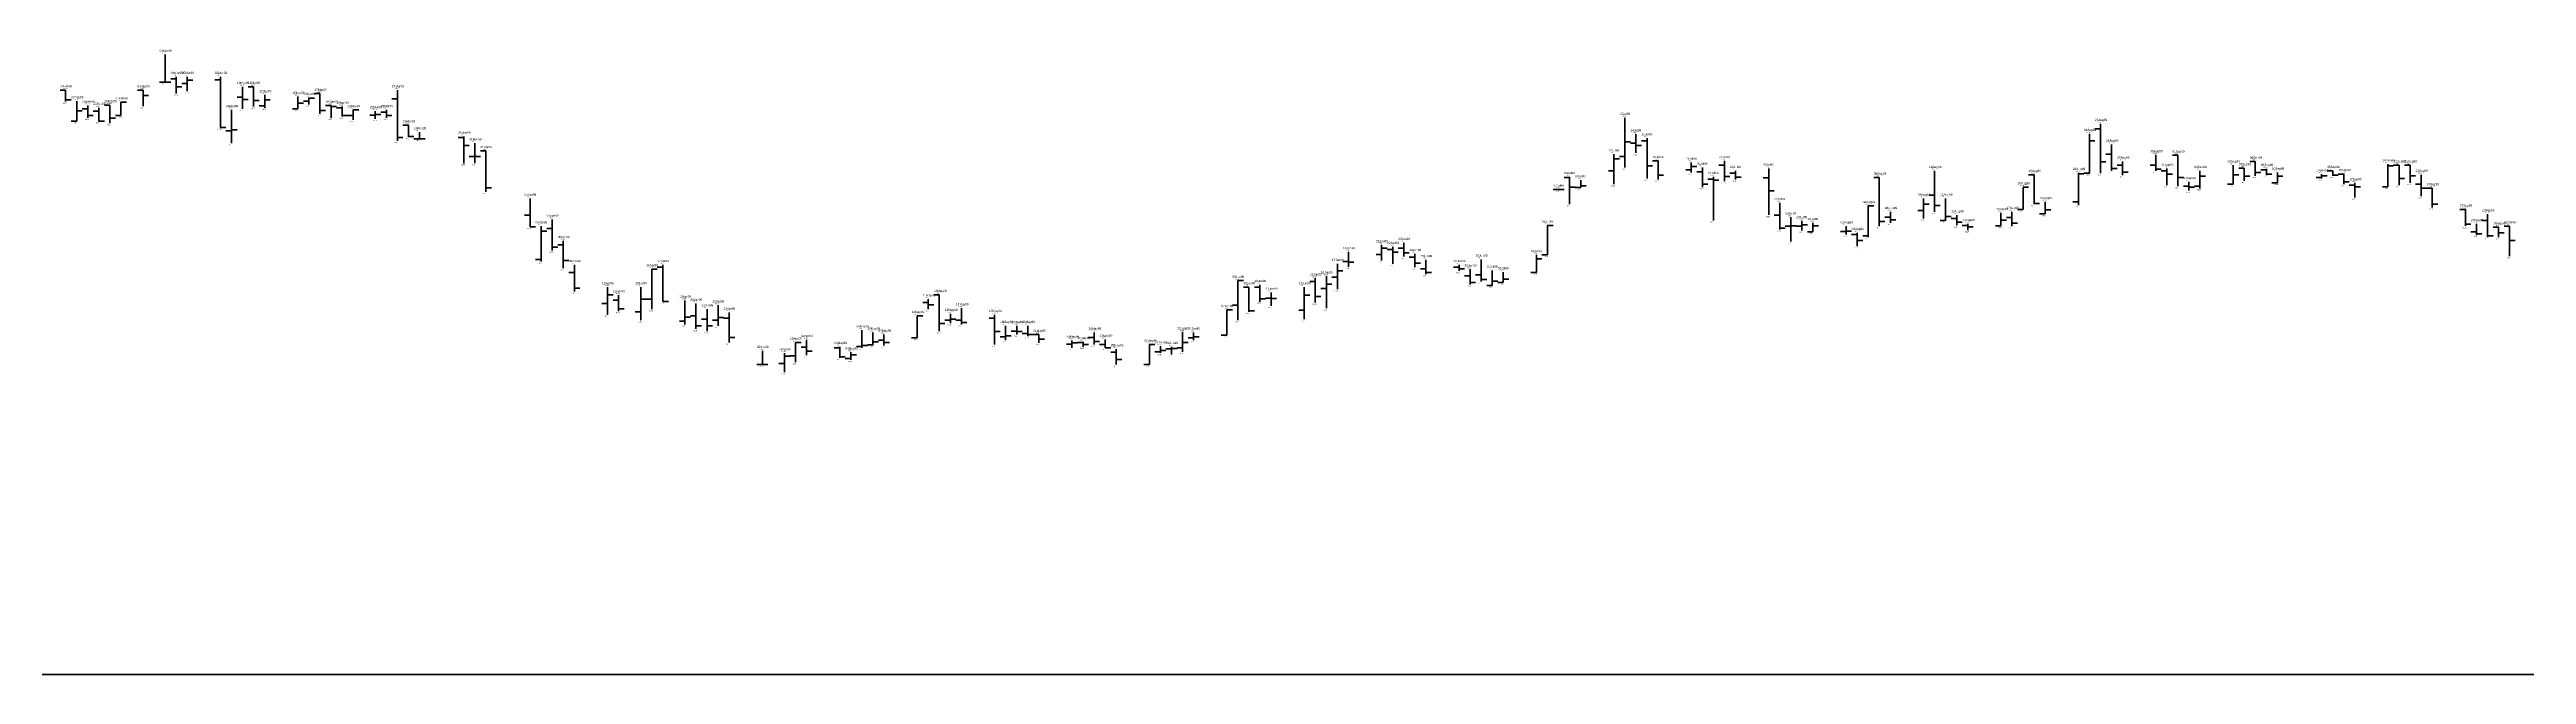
# Model space of a CAD drawing. Header units: inches. Extents: x 0 to 30000, y -20 to 2443.
# Drawn here: x 9038.5 to 9262.5, y 0 to 56.5 of the extents above; entities that cross this region are included whole.
import ezdxf

# ---------------------------------------------------------------- set-up
doc = ezdxf.new("R2010")
doc.units = ezdxf.units.IN
doc.header["$MEASUREMENT"] = 0
for name, color, linetype in [('axis', 7, 'Continuous'), ('DATE', 7, 'Continuous'), ('Graph', 7, 'Continuous'), ('Rate', 7, 'Continuous')]:
    doc.layers.add(name, color=color, linetype=linetype)
doc.styles.get("Standard").update_dxf_attribs({"font": 'arial.ttf'})

msp = doc.modelspace()

# ---------------------------------------------------------------- linework, layer by layer
at = {"layer": 'axis', "color": 7, "lineweight": 35}
msp.add_line((0, 0), (30000, 0), dxfattribs=at)
at = {"layer": 'Graph', "color": 3, "lineweight": 35}
for p, q in [((9049, 56), (9049, 53.5)), ((9051, 54), (9051, 52.7)), ((9041, 51.8), (9041, 50)), ((9045, 51.7), (9045, 50.495)), ((9045, 51.7), (9045.5, 51.7)), ((9049, 53.5), (9048.5, 53.5)), ((9049, 53.5), (9049.5, 53.5)), ((9051, 53.38), (9050.5, 53.38)), ((9051, 53.7), (9051.5, 53.7)), ((9058, 52.35), (9058, 51.2)), ((9058, 51.9), (9058.5, 51.9)), ((9061, 52.2), (9061, 51.1)), ((9061, 51.6), (9061.5, 51.6)), ((9062, 51.8), (9061.5, 51.8)), ((9062, 52.1), (9062, 51.5)), ((9062, 52.075), (9062.5, 52.075)), ((9041, 50), (9040.5, 50)), ((9041, 50.91), (9041.5, 50.91)), ((9045, 50.495), (9044.5, 50.495)), ((9055, 51), (9055, 48)), ((9058, 51.36), (9057.5, 51.36)), ((9061, 51.1), (9060.5, 51.1)), ((9066, 50.5), (9065.5, 50.5)), ((9066, 51), (9066, 50.1)), ((9066, 51), (9066.5, 51)), ((9068, 50.515), (9067.5, 50.515)), ((9068, 50.9), (9068, 50.2)), ((9068, 50.6), (9068.5, 50.6)), ((9181, 50.3), (9181, 45.8)), ((9055, 49.1), (9054.5, 49.1)), ((9055, 49.205), (9055.5, 49.205)), ((9072, 48.4), (9071.5, 48.4)), ((9072, 49), (9072, 48.4)), ((9072, 48.4), (9072.5, 48.4)), ((9077, 48), (9077, 46.2)), ((9181, 48.105), (9181.5, 48.105)), ((9223, 48.845), (9223, 45.3)), ((9223, 48.215), (9223.5, 48.215)), ((9077, 46.8), (9076.5, 46.8)), ((9077, 46.8), (9077.5, 46.8)), ((9180, 45.5), (9179.5, 45.5)), ((9180, 47), (9180, 44.305)), ((9180, 46.58), (9180.5, 46.58)), ((9181, 46.8), (9180.5, 46.8)), ((9187, 45.6), (9186.5, 45.6)), ((9187, 46.25), (9187, 45.35)), ((9187, 45.9), (9187.5, 45.9)), ((9222, 45.32), (9222, 42.4)), ((9222, 45.225), (9222.5, 45.225)), ((9223, 45.3), (9222.5, 45.3)), ((9233, 45.5), (9233, 43.915)), ((9233, 45.03), (9233.5, 45.03)), ((9236, 46), (9236, 44.3)), ((9236, 45.125), (9236.5, 45.125)), ((9240, 45.35), (9240, 44.425)), ((9240, 45.03), (9240.5, 45.03)), ((9244, 44.9), (9243.5, 44.9)), ((9244, 45.2), (9244, 44.805)), ((9244, 45.05), (9244.5, 45.05)), ((9250, 46.1), (9250, 44.05)), ((9250, 45.955), (9250.5, 45.955)), ((9175, 43.805), (9174.5, 43.805)), ((9175, 43.805), (9175, 43.805)), ((9175, 43.805), (9175.5, 43.805)), ((9177, 44), (9176.5, 44)), ((9177, 44.65), (9177, 44)), ((9177, 44.13), (9177.5, 44.13)), ((9208, 43), (9208, 41.2)), ((9210, 43), (9210, 41)), ((9217, 44.025), (9217, 42)), ((9217, 44.025), (9217.5, 44.025)), ((9219, 42.69), (9219, 41.6)), ((9222, 42.7), (9221.5, 42.7)), ((9233, 44.1), (9232.5, 44.1)), ((9236, 44.3), (9235.5, 44.3)), ((9240, 44.425), (9239.5, 44.425)), ((9250, 44.05), (9249.5, 44.05)), ((9083, 40.5), (9083, 37.3)), ((9174, 40.56), (9174, 37.9)), ((9174, 40.56), (9174.5, 40.56)), ((9196, 40.5), (9195.5, 40.5)), ((9196, 41.3), (9196, 39.11)), ((9196, 40.535), (9196.5, 40.535)), ((9197, 40.5), (9196.5, 40.5)), ((9197, 40.97), (9197, 40.1)), ((9197, 40.61), (9197.5, 40.61)), ((9198, 40.795), (9198, 40)), ((9198, 40.525), (9198.5, 40.525)), ((9201, 40.5), (9201, 39.75)), ((9203, 42.335), (9203, 39.5)), ((9203, 42.335), (9203.5, 42.335)), ((9208, 41.9), (9207.5, 41.9)), ((9208, 42.475), (9208.5, 42.475)), ((9210, 41), (9209.5, 41)), ((9210, 41.375), (9210.5, 41.375)), ((9215, 40.525), (9214.5, 40.525)), ((9215, 41.7), (9215, 40.525)), ((9215, 41.035), (9215.5, 41.035)), ((9217, 42), (9216.5, 42)), ((9219, 41.6), (9218.5, 41.6)), ((9219, 41.96), (9219.5, 41.96)), ((9083, 40.05), (9083.5, 40.05)), ((9159, 38.8), (9159, 37.4)), ((9159, 38.52), (9159.5, 38.52)), ((9198, 40), (9197.5, 40)), ((9201, 40.005), (9200.5, 40.005)), ((9201, 40.035), (9201.5, 40.035)), ((9203, 39.625), (9202.5, 39.625)), ((9083, 37.5), (9082.5, 37.5)), ((9093, 36.62), (9093, 33.01)), ((9093, 36.62), (9093.5, 36.62)), ((9154, 35.97), (9154, 33.1)), ((9155, 35.9), (9154.5, 35.9)), ((9155, 37.1), (9155, 34.81)), ((9155, 36.475), (9155.5, 36.475)), ((9159, 37.94), (9158.5, 37.94)), ((9169, 36.5), (9169, 35.15)), ((9170, 36.35), (9170, 35.4)), ((9173, 36.325), (9172.5, 36.325)), ((9173, 37.9), (9173, 36.31)), ((9173, 37.555), (9173.5, 37.555)), ((9174, 37.9), (9173.5, 37.9)), ((9089, 34.995), (9089, 32.5)), ((9089, 34.3), (9089.5, 34.3)), ((9092, 35), (9092, 32.015)), ((9092, 33.905), (9092.5, 33.905)), ((9093, 33.9), (9092.5, 33.9)), ((9096, 33.795), (9096, 31.6)), ((9146, 35.575), (9146, 32.01)), ((9146, 35.575), (9146.5, 35.575)), ((9152, 35), (9152, 32.1)), ((9152, 34.255), (9152.5, 34.255)), ((9154, 34.86), (9153.5, 34.86)), ((9154, 35.255), (9154.5, 35.255)), ((9169, 35.15), (9168.5, 35.15)), ((9169, 35.53), (9169.5, 35.53)), ((9170, 35.4), (9169.5, 35.4)), ((9170, 35.72), (9170.5, 35.72)), ((9089, 33.5), (9088.5, 33.5)), ((9092, 32.75), (9091.5, 32.75)), ((9096, 31.91), (9095.5, 31.91)), ((9096, 32.29), (9096.5, 32.29)), ((9099, 32), (9098.5, 32)), ((9099, 33.35), (9099, 31.5)), ((9099, 32.25), (9099.5, 32.25)), ((9117, 32.4), (9117, 30.4)), ((9117, 32.4), (9117.5, 32.4)), ((9120, 31.995), (9119.5, 31.995)), ((9120, 32.585), (9120, 31.73)), ((9120, 32.1), (9120.5, 32.1)), ((9125, 31.5), (9125, 30.2)), ((9145, 32.94), (9145, 30.65)), ((9145, 32.94), (9145.5, 32.94)), ((9146, 33.375), (9145.5, 33.375)), ((9152, 32.905), (9151.5, 32.905)), ((9106, 30), (9106, 28.2)), ((9106, 30), (9106.5, 30)), ((9112, 29.64), (9111.5, 29.64)), ((9112, 31.1), (9112, 29.5)), ((9112, 29.72), (9112.5, 29.72)), ((9113, 29.765), (9112.5, 29.765)), ((9113, 30.9), (9113, 29.75)), ((9113, 30.045), (9113.5, 30.045)), ((9117, 30.4), (9116.5, 30.4)), ((9125, 30.51), (9124.5, 30.51)), ((9125, 30.605), (9125.5, 30.605)), ((9131, 29.85), (9130.5, 29.85)), ((9131, 30.165), (9131, 29.5)), ((9131, 29.95), (9131.5, 29.95)), ((9138, 29.8), (9138, 28)), ((9138, 29.8), (9138.5, 29.8)), ((9139, 29.14), (9138.5, 29.14)), ((9139, 29.65), (9139, 29.04)), ((9139, 29.26), (9139.5, 29.26)), ((9140, 29.425), (9139.5, 29.425)), ((9140, 29.6), (9140, 28.9)), ((9140, 29.45), (9140.5, 29.45)), ((9141, 29.5), (9140.5, 29.5)), ((9141, 30.91), (9141, 29.15)), ((9141, 30), (9141.5, 30)), ((9142, 30.395), (9141.5, 30.395)), ((9142, 30.9), (9142, 30.2)), ((9142, 30.5), (9142.5, 30.5)), ((9145, 30.65), (9144.5, 30.65)), ((9105, 28.1), (9104.5, 28.1)), ((9105, 29.02), (9105, 27.31)), ((9105, 28.75), (9105.5, 28.75)), ((9106, 28.78), (9105.5, 28.78)), ((9111, 28.55), (9110.5, 28.55)), ((9111, 29.1), (9111, 28.425)), ((9111, 28.86), (9111.5, 28.86)), ((9138, 28), (9137.5, 28))]:
    msp.add_line(p, q, dxfattribs=at)
at = {"layer": 'Graph', "color": 1, "lineweight": 35}
for p, q in [((9050, 53.8), (9049.5, 53.8)), ((9050, 54), (9050, 52.49)), ((9054, 54), (9054, 49.415)), ((9040, 52.78), (9039.5, 52.78)), ((9040, 52.78), (9040, 51.75)), ((9040, 51.9), (9040.5, 51.9)), ((9047, 52.8), (9046.5, 52.8)), ((9047, 52.8), (9047, 51.35)), ((9047, 52.29), (9047.5, 52.29)), ((9050, 53.1), (9050.5, 53.1)), ((9054, 53.705), (9053.5, 53.705)), ((9056, 52.145), (9055.5, 52.145)), ((9056, 53.1), (9056, 51.1)), ((9056, 51.95), (9056.5, 51.95)), ((9057, 53.1), (9056.5, 53.1)), ((9057, 53.1), (9057, 51.3)), ((9057, 51.85), (9057.5, 51.85)), ((9063, 52.475), (9062.5, 52.475)), ((9063, 52.475), (9063, 50.65)), ((9070, 52), (9069.5, 52)), ((9070, 52.8), (9070, 48.2)), ((9042, 51.1), (9041.5, 51.1)), ((9042, 51.395), (9042, 50.3)), ((9042, 50.5), (9042.5, 50.5)), ((9043, 50.9), (9042.5, 50.9)), ((9043, 51.2), (9043, 50)), ((9043, 50), (9043.5, 50)), ((9044, 51.445), (9043.5, 51.445)), ((9044, 51.445), (9044, 49.81)), ((9044, 50.25), (9044.5, 50.25)), ((9054, 49.415), (9054.5, 49.415)), ((9063, 50.95), (9063.5, 50.95)), ((9064, 51.4), (9063.5, 51.4)), ((9064, 51.4), (9064, 50.3)), ((9064, 51.3), (9064.5, 51.3)), ((9065, 51.2), (9064.5, 51.2)), ((9065, 51.3), (9065, 50.4)), ((9065, 50.5), (9065.5, 50.5)), ((9069, 50.8), (9068.5, 50.8)), ((9069, 51), (9069, 50.3)), ((9069, 50.5), (9069.5, 50.5)), ((9071, 49.63), (9070.5, 49.63)), ((9071, 49.63), (9071, 48.55)), ((9224, 49.3), (9223.5, 49.3)), ((9224, 49.75), (9224, 45.3)), ((9070, 48.5), (9070.5, 48.5)), ((9071, 48.6), (9071.5, 48.6)), ((9076, 48.5), (9075.5, 48.5)), ((9076, 48.6), (9076, 46.175)), ((9076, 47.8), (9076.5, 47.8)), ((9078, 47.3), (9077.5, 47.3)), ((9078, 47.3), (9078, 43.6)), ((9182, 48.005), (9181.5, 48.005)), ((9182, 48.8), (9182, 47.11)), ((9182, 47.785), (9182.5, 47.785)), ((9183, 48.21), (9182.5, 48.21)), ((9183, 48.45), (9183, 44.8)), ((9225, 47.88), (9225, 45.5)), ((9176, 44.9), (9175.5, 44.9)), ((9176, 44.95), (9176, 42.5)), ((9183, 45.935), (9183.5, 45.935)), ((9184, 46.4), (9183.5, 46.4)), ((9184, 46.4), (9184, 44.71)), ((9184, 45.11), (9184.5, 45.11)), ((9188, 45.4), (9187.5, 45.4)), ((9188, 45.8), (9188, 44.015)), ((9189, 44.95), (9189, 41)), ((9190, 46), (9189.5, 46)), ((9190, 46.4), (9190, 44.555)), ((9190, 44.98), (9190.5, 44.98)), ((9191, 45.3), (9190.5, 45.3)), ((9191, 45.5), (9191, 44.7)), ((9191, 44.935), (9191.5, 44.935)), ((9194, 44.875), (9193.5, 44.875)), ((9194, 45.7), (9194, 41.51)), ((9204, 44.9), (9203.5, 44.9)), ((9204, 44.9), (9204, 40.5)), ((9209, 45.5), (9209, 41.8)), ((9218, 45.15), (9217.5, 45.15)), ((9218, 45.15), (9218, 42.5)), ((9224, 46.32), (9224.5, 46.32)), ((9225, 47), (9224.5, 47)), ((9225, 45.72), (9225.5, 45.72)), ((9226, 46), (9225.5, 46)), ((9226, 46.35), (9226, 45.1)), ((9226, 45.39), (9226.5, 45.39)), ((9229, 46), (9228.5, 46)), ((9229, 46.93), (9229, 45.5)), ((9229, 45.645), (9229.5, 45.645)), ((9230, 45.5), (9229.5, 45.5)), ((9230, 45.7), (9230, 44.2)), ((9230, 45.21), (9230.5, 45.21)), ((9231, 46.9), (9230.5, 46.9)), ((9231, 46.9), (9231, 44.1)), ((9231, 44.895), (9231.5, 44.895)), ((9237, 45.75), (9236.5, 45.75)), ((9237, 45.75), (9237, 44.6)), ((9237, 45.03), (9237.5, 45.03)), ((9238, 46.345), (9237.5, 46.345)), ((9238, 46.345), (9238, 45.05)), ((9238, 45.36), (9238.5, 45.36)), ((9239, 45.6), (9238.5, 45.6)), ((9239, 45.69), (9239, 45.1)), ((9239, 45.195), (9239.5, 45.195)), ((9245, 45.49), (9244.5, 45.49)), ((9245, 45.5), (9245, 45.05)), ((9245, 45.115), (9245.5, 45.115)), ((9246, 45.2), (9245.5, 45.2)), ((9246, 45.225), (9246, 44.3)), ((9251, 46), (9250.5, 46)), ((9251, 46), (9251, 44.2)), ((9251, 44.805), (9251.5, 44.805)), ((9252, 46), (9251.5, 46)), ((9252, 46), (9252, 44.41)), ((9252, 45.055), (9252.5, 45.055)), ((9253, 45.15), (9253, 43.2)), ((9078, 43.95), (9078.5, 43.95)), ((9082, 43), (9082, 40.435)), ((9176, 44.01), (9176.5, 44.01)), ((9188, 44.3), (9188.5, 44.3)), ((9189, 44.75), (9188.5, 44.75)), ((9189, 44.645), (9189.5, 44.645)), ((9194, 43.685), (9194.5, 43.685)), ((9195, 42.6), (9195, 40.19)), ((9209, 43.3), (9208.5, 43.3)), ((9232, 44.12), (9231.5, 44.12)), ((9232, 44.5), (9232, 43.73)), ((9232, 44.02), (9232.5, 44.02)), ((9246, 44.49), (9246.5, 44.49)), ((9247, 44.2), (9246.5, 44.2)), ((9247, 44.4), (9247, 43.1)), ((9247, 44.045), (9247.5, 44.045)), ((9253, 44.3), (9252.5, 44.3)), ((9253, 43.935), (9253.5, 43.935)), ((9254, 43.94), (9253.5, 43.94)), ((9254, 43.94), (9254, 42.2)), ((9082, 41.5), (9081.5, 41.5)), ((9082, 40.435), (9082.5, 40.435)), ((9084, 41.1), (9084, 38.31)), ((9195, 41.5), (9194.5, 41.5)), ((9195, 40.32), (9195.5, 40.32)), ((9204, 40.93), (9204.5, 40.93)), ((9205, 41.3), (9204.5, 41.3)), ((9205, 41.795), (9205, 40.8)), ((9205, 41.07), (9205.5, 41.07)), ((9209, 42.36), (9209.5, 42.36)), ((9211, 41.2), (9210.5, 41.2)), ((9211, 41.5), (9211, 40.6)), ((9211, 40.85), (9211.5, 40.85)), ((9212, 40.55), (9211.5, 40.55)), ((9212, 40.705), (9212, 40.125)), ((9212, 40.45), (9212.5, 40.45)), ((9216, 41.28), (9215.5, 41.28)), ((9216, 41.8), (9216, 40.5)), ((9216, 40.76), (9216.5, 40.76)), ((9218, 42.555), (9218.5, 42.555)), ((9254, 42.48), (9254.5, 42.48)), ((9257, 42.015), (9256.5, 42.015)), ((9257, 42.015), (9257, 40.515)), ((9257, 40.685), (9257.5, 40.685)), ((9258, 40.7), (9258, 39.7)), ((9259, 41), (9258.5, 41)), ((9259, 41.59), (9259, 39.5)), ((9260, 40.4), (9259.5, 40.4)), ((9260, 40.4), (9260, 39.51)), ((9261, 40.5), (9260.5, 40.5)), ((9261, 40.5), (9261, 37.8)), ((9084, 40.3), (9083.5, 40.3)), ((9084, 38.59), (9084.5, 38.59)), ((9085, 38.8), (9084.5, 38.8)), ((9085, 39.17), (9085, 36.7)), ((9156, 38.175), (9156, 36.825)), ((9160, 38.4), (9159.5, 38.4)), ((9160, 38.64), (9160, 37.1)), ((9160, 38.145), (9160.5, 38.145)), ((9161, 38.51), (9160.5, 38.51)), ((9161, 39), (9161, 37.75)), ((9161, 38.09), (9161.5, 38.09)), ((9202, 39.76), (9201.5, 39.76)), ((9202, 39.9), (9202, 38.7)), ((9202, 39.195), (9202.5, 39.195)), ((9258, 40), (9257.5, 40)), ((9258, 39.82), (9258.5, 39.82)), ((9259, 39.64), (9259.5, 39.64)), ((9260, 39.895), (9260.5, 39.895)), ((9261, 39.19), (9261.5, 39.19)), ((9085, 37.4), (9085.5, 37.4)), ((9086, 36.305), (9085.5, 36.305)), ((9086, 37), (9086, 34.6)), ((9094, 36.8), (9093.5, 36.8)), ((9094, 37), (9094, 33.69)), ((9156, 37.32), (9155.5, 37.32)), ((9156, 37.245), (9156.5, 37.245)), ((9162, 37.705), (9161.5, 37.705)), ((9162, 38), (9162, 36.8)), ((9162, 37.155), (9162.5, 37.155)), ((9163, 36.635), (9162.5, 36.635)), ((9163, 37.45), (9163, 36.15)), ((9163, 36.305), (9163.5, 36.305)), ((9166, 36.8), (9165.5, 36.8)), ((9166, 37), (9166, 36.45)), ((9166, 36.655), (9166.5, 36.655)), ((9167, 36.025), (9166.5, 36.025)), ((9167, 36.6), (9167, 35.22)), ((9168, 36.09), (9167.5, 36.09)), ((9168, 37.5), (9168, 35.5)), ((9086, 34.91), (9086.5, 34.91)), ((9090, 33.8), (9089.5, 33.8)), ((9090, 34.265), (9090, 32.81)), ((9094, 33.69), (9094.5, 33.69)), ((9118, 33.6), (9117.5, 33.6)), ((9118, 33.9), (9118, 33.005)), ((9119, 34.3), (9118.5, 34.3)), ((9119, 34.3), (9119, 31.015)), ((9147, 35), (9146.5, 35)), ((9147, 35), (9147, 32.75)), ((9148, 35), (9147.5, 35)), ((9148, 35.2), (9148, 33.675)), ((9148, 33.945), (9148.5, 33.945)), ((9149, 34), (9148.5, 34)), ((9149, 34.5), (9149, 33.3)), ((9149, 33.965), (9149.5, 33.965)), ((9153, 35.5), (9152.5, 35.5)), ((9153, 35.79), (9153, 33.615)), ((9153, 34.135), (9153.5, 34.135)), ((9167, 35.395), (9167.5, 35.395)), ((9168, 35.675), (9168.5, 35.675)), ((9090, 33.025), (9090.5, 33.025)), ((9097, 32.4), (9096.5, 32.4)), ((9097, 33.5), (9097, 31.21)), ((9097, 31.5), (9097.5, 31.5)), ((9098, 32.1), (9097.5, 32.1)), ((9098, 33), (9098, 31.01)), ((9098, 31.495), (9098.5, 31.495)), ((9100, 32.19), (9099.5, 32.19)), ((9100, 32.7), (9100, 30)), ((9118, 33.395), (9118.5, 33.395)), ((9119, 31.7), (9119.5, 31.7)), ((9121, 32), (9120.5, 32)), ((9121, 33.1), (9121, 31.605)), ((9121, 31.8), (9121.5, 31.8)), ((9124, 32.19), (9123.5, 32.19)), ((9124, 32.49), (9124, 29.8)), ((9126, 31.485), (9126, 30.7)), ((9127, 31.5), (9127, 30.56)), ((9147, 32.845), (9147.5, 32.845)), ((9100, 30.425), (9100.5, 30.425)), ((9103, 29.245), (9103, 27.995)), ((9107, 29.555), (9106.5, 29.555)), ((9107, 30.23), (9107, 28.85)), ((9107, 29.2), (9107.5, 29.2)), ((9110, 29.5), (9109.5, 29.5)), ((9110, 29.6), (9110, 28.6)), ((9114, 30.2), (9113.5, 30.2)), ((9114, 30.7), (9114, 29.715)), ((9114, 30), (9114.5, 30)), ((9124, 30.985), (9124.5, 30.985)), ((9126, 31), (9125.5, 31)), ((9126, 30.99), (9126.5, 30.99)), ((9127, 30.8), (9126.5, 30.8)), ((9127, 30.7), (9127.5, 30.7)), ((9128, 30.7), (9127.5, 30.7)), ((9128, 30.7), (9128, 29.95)), ((9128, 30.3), (9128.5, 30.3)), ((9132, 30), (9131.5, 30)), ((9132, 30.05), (9132, 29.61)), ((9132, 29.82), (9132.5, 29.82)), ((9133, 30.45), (9132.5, 30.45)), ((9133, 30.895), (9133, 29.8)), ((9133, 30.075), (9133.5, 30.075)), ((9134, 29.81), (9133.5, 29.81)), ((9134, 30.25), (9134, 29.5)), ((9134, 29.5), (9134.5, 29.5)), ((9135, 29.4), (9135, 28)), ((9103, 28), (9102.5, 28)), ((9103, 27.995), (9103.5, 27.995)), ((9110, 28.7), (9110.5, 28.7)), ((9135, 29.1), (9134.5, 29.1)), ((9135, 28.45), (9135.5, 28.45))]:
    msp.add_line(p, q, dxfattribs=at)

# ---------------------------------------------------------------- texts
at = {"layer": 'DATE'}
for s, p in [('03Mar99', (9048.5, 56.25)), ('04Mar99', (9049.5, 54.25)), ('05Mar99', (9050.5, 54.25)), ('08Mar99', (9053.5, 54.25)), ('22Feb99', (9039.5, 53.03)), ('23Feb99', (9040.5, 52.05)), ('24Feb99', (9041.5, 51.645)), ('25Feb99', (9042.5, 51.45)), ('26Feb99', (9043.5, 51.695)), ('27Feb99', (9044.5, 51.95)), ('01Mar99', (9046.5, 53.05)), ('10Mar99', (9055.5, 53.35)), ('11Mar99', (9056.5, 53.35)), ('12Mar99', (9057.5, 52.6)), ('15Mar99', (9060.5, 52.45)), ('16Mar99', (9061.5, 52.35)), ('17Mar99', (9062.5, 52.725)), ('18Mar99', (9063.5, 51.65)), ('19Mar99', (9064.5, 51.55)), ('24Mar99', (9069.5, 53.05)), ('09Mar99', (9054.5, 51.25)), ('20Mar99', (9065.5, 51.25)), ('22Mar99', (9067.5, 51.15)), ('23Mar99', (9068.5, 51.25)), ('25Mar99', (9070.5, 49.88)), ('26Mar99', (9071.5, 49.25)), ('13Jul99', (9180.5, 50.55)), ('24Aug99', (9222.5, 49.095)), ('25Aug99', (9223.5, 50)), ('30Mar99', (9075.5, 48.85)), ('31Mar99', (9076.5, 48.25)), ('01Apr99', (9077.5, 47.55)), ('12Jul99', (9179.5, 47.25)), ('14Jul99', (9181.5, 49.05)), ('15Jul99', (9182.5, 48.7)), ('26Aug99', (9224.5, 48.13)), ('30Aug99', (9228.5, 47.18)), ('01Sep99', (9230.5, 47.15)), ('08Jul99', (9175.5, 45.2)), ('09Jul99', (9176.5, 44.9)), ('16Jul99', (9183.5, 46.65)), ('19Jul99', (9186.5, 46.5)), ('20Jul99', (9187.5, 46.05)), ('21Jul99', (9188.5, 45.2)), ('22Jul99', (9189.5, 46.65)), ('23Jul99', (9190.5, 45.75)), ('26Jul99', (9193.5, 45.95)), ('05Aug99', (9203.5, 45.15)), ('10Aug99', (9208.5, 45.75)), ('19Aug99', (9217.5, 45.4)), ('23Aug99', (9221.5, 45.57)), ('27Aug99', (9225.5, 46.6)), ('31Aug99', (9229.5, 45.95)), ('02Sep99', (9231.5, 44.75)), ('03Sep99', (9232.5, 45.75)), ('06Sep99', (9235.5, 46.25)), ('07Sep99', (9236.5, 46)), ('08Sep99', (9237.5, 46.595)), ('09Sep99', (9238.5, 45.94)), ('10Sep99', (9239.5, 45.6)), ('14Sep99', (9243.5, 45.45)), ('15Sep99', (9244.5, 45.75)), ('16Sep99', (9245.5, 45.475)), ('17Sep99', (9246.5, 44.65)), ('20Sep99', (9249.5, 46.35)), ('21Sep99', (9250.5, 46.25)), ('22Sep99', (9251.5, 46.25)), ('23Sep99', (9252.5, 45.4)), ('05Apr99', (9081.5, 43.25)), ('07Jul99', (9174.5, 44.055)), ('27Jul99', (9194.5, 42.85)), ('04Aug99', (9202.5, 42.585)), ('09Aug99', (9207.5, 43.25)), ('11Aug99', (9209.5, 43.25)), ('18Aug99', (9216.5, 44.275)), ('20Aug99', (9218.5, 42.94)), ('24Sep99', (9253.5, 44.19)), ('06Apr99', (9082.5, 40.75)), ('07Apr99', (9083.5, 41.35)), ('06Jul99', (9173.5, 40.81)), ('28Jul99', (9195.5, 41.55)), ('29Jul99', (9196.5, 41.22)), ('30Jul99', (9197.5, 41.045)), ('02Aug99', (9200.5, 40.75)), ('03Aug99', (9201.5, 40.15)), ('06Aug99', (9204.5, 42.045)), ('12Aug99', (9210.5, 41.75)), ('13Aug99', (9211.5, 40.955)), ('16Aug99', (9214.5, 41.95)), ('17Aug99', (9215.5, 42.05)), ('27Sep99', (9256.5, 42.265)), ('28Sep99', (9257.5, 40.95)), ('29Sep99', (9258.5, 41.84)), ('30Sep99', (9259.5, 40.65)), ('01Oct99', (9260.5, 40.75)), ('08Apr99', (9084.5, 39.42)), ('18Jun99', (9155.5, 38.425)), ('21Jun99', (9158.5, 39.05)), ('22Jun99', (9159.5, 38.89)), ('23Jun99', (9160.5, 39.25)), ('24Jun99', (9161.5, 38.25)), ('05Jul99', (9172.5, 38.15)), ('09Apr99', (9085.5, 37.25)), ('16Apr99', (9092.5, 36.87)), ('17Apr99', (9093.5, 37.25)), ('08Jun99', (9145.5, 35.825)), ('15Jun99', (9152.5, 36.04)), ('16Jun99', (9153.5, 36.22)), ('17Jun99', (9154.5, 37.35)), ('25Jun99', (9162.5, 37.7)), ('28Jun99', (9165.5, 37.25)), ('29Jun99', (9166.5, 36.85)), ('30Jun99', (9167.5, 37.75)), ('01Jul99', (9168.5, 36.75)), ('02Jul99', (9169.5, 36.6)), ('12Apr99', (9088.5, 35.245)), ('13Apr99', (9089.5, 34.515)), ('15Apr99', (9091.5, 35.25)), ('19Apr99', (9095.5, 34.045)), ('20Apr99', (9096.5, 33.75)), ('22Apr99', (9098.5, 33.6)), ('11May99', (9117.5, 34.15)), ('12May99', (9118.5, 34.55)), ('09Jun99', (9146.5, 35.25)), ('10Jun99', (9147.5, 35.45)), ('11Jun99', (9148.5, 34.75)), ('14Jun99', (9151.5, 35.25)), ('21Apr99', (9097.5, 33.25)), ('23Apr99', (9099.5, 32.95)), ('05May99', (9111.5, 31.35)), ('10May99', (9116.5, 32.65)), ('13May99', (9119.5, 32.835)), ('14May99', (9120.5, 33.35)), ('17May99', (9123.5, 32.74)), ('18May99', (9124.5, 31.75)), ('19May99', (9125.5, 31.735)), ('20May99', (9126.5, 31.75)), ('03Jun99', (9140.5, 31.16)), ('07Jun99', (9144.5, 33.19)), ('26Apr99', (9102.5, 29.495)), ('28Apr99', (9104.5, 29.27)), ('29Apr99', (9105.5, 30.25)), ('30Apr99', (9106.5, 30.48)), ('03May99', (9109.5, 29.85)), ('04May99', (9110.5, 29.35)), ('06May99', (9112.5, 31.15)), ('07May99', (9113.5, 30.95)), ('21May99', (9127.5, 30.95)), ('24May99', (9130.5, 30.415)), ('25May99', (9131.5, 30.3)), ('26May99', (9132.5, 31.145)), ('27May99', (9133.5, 30.5)), ('28May99', (9134.5, 29.65)), ('31May99', (9137.5, 30.05)), ('01Jun99', (9138.5, 29.9)), ('02Jun99', (9139.5, 29.85)), ('04Jun99', (9141.5, 31.15))]:
    msp.add_text(s, height=0.2, dxfattribs=at).set_placement(p)
at = {"layer": 'Rate'}
for s, p in [('112', (9048.75, 56.1)), ('108', (9049.75, 54.1)), ('108', (9050.75, 54.1)), ('108', (9053.75, 54.1)), ('105.56', (9039.75, 52.88)), ('103.5', (9039.75, 51.55)), ('103.6', (9040.75, 51.9)), ('102.79', (9041.75, 51.495)), ('102.89', (9043.75, 51.545)), ('103.4', (9044.75, 51.8)), ('105.6', (9046.75, 52.9)), ('107', (9048.75, 53.3)), ('104.98', (9049.75, 52.29)), ('105.4', (9050.75, 52.5)), ('106.2', (9055.75, 53.2)), ('106.2', (9056.75, 53.2)), ('104.7', (9057.75, 52.45)), ('104.4', (9060.75, 52.3)), ('104.2', (9061.75, 52.2)), ('104.95', (9062.75, 52.575)), ('102.8', (9063.75, 51.5)), ('105.6', (9069.75, 52.9)), ('100', (9040.75, 49.8)), ('100.6', (9041.75, 50.1)), ('102.4', (9042.75, 51.3)), ('100', (9042.75, 49.8)), ('99.62', (9043.75, 49.61)), ('100.99', (9044.75, 50.295)), ('102.7', (9046.75, 51.15)), ('98.83', (9053.75, 49.215)), ('102', (9054.75, 51.1)), ('102.2', (9055.75, 50.9)), ('102.6', (9056.75, 51.1)), ('102.4', (9057.75, 51)), ('102.2', (9060.75, 50.9)), ('103', (9061.75, 51.3)), ('101.3', (9062.75, 50.45)), ('100.6', (9063.75, 50.1)), ('102.6', (9064.75, 51.4)), ('100.8', (9064.75, 50.2)), ('102', (9065.75, 51.1)), ('100.2', (9065.75, 49.9)), ('101.8', (9067.75, 51)), ('100.4', (9067.75, 50)), ('102', (9068.75, 51.1)), ('100.6', (9068.75, 50.1)), ('99.26', (9070.75, 49.73)), ('100.6', (9180.75, 50.4)), ('99.5', (9223.75, 49.85)), ('96', (9054.75, 47.8)), ('96.4', (9069.75, 48)), ('97.1', (9070.75, 48.35)), ('98', (9071.75, 49.1)), ('96.8', (9071.75, 48.2)), ('97.2', (9075.75, 48.7)), ('96', (9076.75, 48.1)), ('94.6', (9077.75, 47.4)), ('94', (9179.75, 47.1)), ('97.6', (9181.75, 48.9)), ('96.9', (9182.75, 48.55)), ('97.69', (9222.75, 48.945)), ('95.76', (9224.75, 47.98)), ('93.86', (9228.75, 47.03)), ('93.8', (9230.75, 47)), ('92.35', (9075.75, 45.975)), ('92.4', (9076.75, 46)), ('89.9', (9175.75, 45.05)), ('89.3', (9176.75, 44.75)), ('91.6', (9180.75, 45.6)), ('94.22', (9181.75, 46.91)), ('92.8', (9183.75, 46.5)), ('92.5', (9186.75, 46.35)), ('90.7', (9186.75, 45.15)), ('91.6', (9187.75, 45.9)), ('89.9', (9188.75, 45.05)), ('92.8', (9189.75, 46.5)), ('91', (9190.75, 45.6)), ('91.4', (9193.75, 45.8)), ('89.8', (9203.75, 45)), ('91', (9208.75, 45.6)), ('90.3', (9217.75, 45.25)), ('90.64', (9221.75, 45.42)), ('90.6', (9222.75, 45.1)), ('90.6', (9223.75, 45.1)), ('91', (9224.75, 45.3)), ('92.7', (9225.75, 46.45)), ('90.2', (9225.75, 44.9)), ('91', (9228.75, 45.3)), ('91.4', (9229.75, 45.8)), ('91', (9232.75, 45.6)), ('92', (9235.75, 46.1)), ('91.5', (9236.75, 45.85)), ('92.69', (9237.75, 46.445)), ('90.1', (9237.75, 44.85)), ('91.38', (9238.75, 45.79)), ('90.2', (9238.75, 44.9)), ('90.7', (9239.75, 45.45)), ('90.4', (9243.75, 45.3)), ('91', (9244.75, 45.6)), ('90.1', (9244.75, 44.85)), ('90.45', (9245.75, 45.325)), ('92.2', (9249.75, 46.2)), ('92', (9250.75, 46.1)), ('92', (9251.75, 46.1)), ('90.3', (9252.75, 45.25)), ('87.2', (9077.75, 43.4)), ('86', (9081.75, 43.1)), ('87.61', (9174.75, 43.905)), ('87.61', (9174.75, 43.605)), ('88', (9176.75, 43.8)), ('88.61', (9179.75, 44.105)), ('89.6', (9182.75, 44.6)), ('89.42', (9183.75, 44.51)), ('88.03', (9187.75, 43.815)), ('89.11', (9189.75, 44.355)), ('89.4', (9190.75, 44.5)), ('85.2', (9194.75, 42.7)), ('86', (9207.75, 43.1)), ('86', (9209.75, 43.1)), ('88.05', (9216.75, 44.125)), ('85.38', (9218.75, 42.79)), ('88.4', (9229.75, 44)), ('88.2', (9230.75, 43.9)), ('89', (9231.75, 44.6)), ('87.46', (9231.75, 43.53)), ('87.83', (9232.75, 43.715)), ('88.6', (9235.75, 44.1)), ('89.2', (9236.75, 44.4)), ('88.85', (9239.75, 44.225)), ('89.61', (9243.75, 44.605)), ('88.6', (9245.75, 44.1)), ('88.8', (9246.75, 44.5)), ('86.2', (9246.75, 42.9)), ('88.1', (9249.75, 43.85)), ('88.4', (9250.75, 44)), ('88.82', (9251.75, 44.21)), ('86.4', (9252.75, 43)), ('87.88', (9253.75, 44.04)), ('80.87', (9081.75, 40.235)), ('81', (9082.75, 40.6)), ('82.2', (9083.75, 41.2)), ('81.12', (9173.75, 40.66)), ('85', (9175.75, 42.3)), ('82', (9188.75, 40.8)), ('83.02', (9193.75, 41.31)), ('82.6', (9195.75, 41.4)), ('81.94', (9196.75, 41.07)), ('81.59', (9197.75, 40.895)), ('81', (9200.75, 40.6)), ('84.67', (9202.75, 42.435)), ('81', (9203.75, 40.3)), ('83.59', (9204.75, 41.895)), ('81.6', (9204.75, 40.6)), ('82.4', (9207.75, 41)), ('83.6', (9208.75, 41.6)), ('82', (9209.75, 40.8)), ('83', (9210.75, 41.6)), ('81.2', (9210.75, 40.4)), ('81.41', (9211.75, 40.805)), ('83.4', (9214.75, 41.8)), ('81.05', (9214.75, 40.325)), ('83.6', (9215.75, 41.9)), ('81', (9215.75, 40.3)), ('84', (9216.75, 41.8)), ('85', (9217.75, 42.3)), ('83.2', (9218.75, 41.4)), ('84.8', (9221.75, 42.2)), ('84.4', (9253.75, 42)), ('84.03', (9256.75, 42.115)), ('81.03', (9256.75, 40.315)), ('81.4', (9257.75, 40.8)), ('83.18', (9258.75, 41.69)), ('80.8', (9259.75, 40.5)), ('81', (9260.75, 40.6)), ('76.62', (9083.75, 38.11)), ('78.34', (9084.75, 39.27)), ('76.35', (9155.75, 38.275)), ('77.6', (9158.75, 38.9)), ('77.28', (9159.75, 38.74)), ('78', (9160.75, 39.1)), ('76', (9161.75, 38.1)), ('75.8', (9172.75, 38)), ('80.38', (9194.75, 39.99)), ('78.22', (9195.75, 38.91)), ('80.2', (9196.75, 39.9)), ('80', (9197.75, 39.8)), ('79.5', (9200.75, 39.55)), ('79.8', (9201.75, 40)), ('77.4', (9201.75, 38.5)), ('79', (9202.75, 39.3)), ('80.25', (9211.75, 39.925)), ('79.4', (9257.75, 39.5)), ('79', (9258.75, 39.3)), ('79.02', (9259.75, 39.31)), ('74.6', (9082.75, 37.1)), ('73.4', (9084.75, 36.5)), ('74', (9085.75, 37.1)), ('73.24', (9092.75, 36.72)), ('74', (9093.75, 37.1)), ('71.58', (9152.75, 35.89)), ('71.94', (9153.75, 36.07)), ('74.2', (9154.75, 37.2)), ('73.65', (9155.75, 36.625)), ('74.8', (9158.75, 37.2)), ('74.2', (9159.75, 36.9)), ('75.5', (9160.75, 37.55)), ('73.6', (9161.75, 36.6)), ('74.9', (9162.75, 37.55)), ('72.3', (9162.75, 35.95)), ('74', (9165.75, 37.1)), ('72.9', (9165.75, 36.25)), ('73.2', (9166.75, 36.7)), ('75', (9167.75, 37.6)), ('73', (9168.75, 36.6)), ('72.7', (9169.75, 36.45)), ('72.62', (9172.75, 36.11)), ('75.8', (9173.75, 37.7)), ('75.6', (9260.75, 37.6)), ('69.2', (9085.75, 34.4)), ('69.99', (9088.75, 35.095)), ('68.53', (9089.75, 34.365)), ('70', (9091.75, 35.1)), ('67.59', (9095.75, 33.895)), ('67', (9096.75, 33.6)), ('67.8', (9117.75, 34)), ('68.6', (9118.75, 34.4)), ('71.15', (9145.75, 35.675)), ('70', (9146.75, 35.1)), ('70.4', (9147.75, 35.3)), ('69', (9148.75, 34.6)), ('70', (9151.75, 35.1)), ('69.62', (9154.75, 34.61)), ('70.44', (9166.75, 35.02)), ('71', (9167.75, 35.3)), ('70.3', (9168.75, 34.95)), ('70.8', (9169.75, 35.2)), ('65', (9088.75, 32.3)), ('65.62', (9089.75, 32.61)), ('64.03', (9091.75, 31.815)), ('66.02', (9092.75, 32.81)), ('67.38', (9093.75, 33.49)), ('63.2', (9095.75, 31.4)), ('66', (9097.75, 33.1)), ('66.7', (9098.75, 33.45)), ('63', (9098.75, 31.3)), ('65.4', (9099.75, 32.8)), ('64.8', (9116.75, 32.5)), ('66.01', (9117.75, 32.805)), ('65.17', (9119.75, 32.685)), ('63.46', (9119.75, 31.53)), ('66.2', (9120.75, 33.2)), ('63.21', (9120.75, 31.405)), ('64.98', (9123.75, 32.59)), ('63', (9124.75, 31.6)), ('62.97', (9125.75, 31.585)), ('63', (9126.75, 31.6)), ('65.88', (9144.75, 33.04)), ('64.02', (9145.75, 31.81)), ('65.5', (9146.75, 32.55)), ('67.35', (9147.75, 33.475)), ('66.6', (9148.75, 33.1)), ('64.2', (9151.75, 31.9)), ('67.23', (9152.75, 33.415)), ('66.2', (9153.75, 32.9)), ('62.42', (9096.75, 31.01)), ('62.02', (9097.75, 30.81)), ('60', (9099.75, 29.8)), ('58.49', (9102.75, 29.345)), ('58.04', (9104.75, 29.12)), ('60', (9105.75, 30.1)), ('60.46', (9106.75, 30.33)), ('59.2', (9109.75, 29.7)), ('58.2', (9110.75, 29.2)), ('59', (9111.75, 29.3)), ('62.2', (9111.75, 31.2)), ('59.5', (9112.75, 29.55)), ('61.8', (9112.75, 31)), ('59.43', (9113.75, 29.515)), ('61.4', (9113.75, 30.8)), ('60.8', (9116.75, 30.2)), ('62.03', (9118.75, 30.815)), ('59.6', (9123.75, 29.6)), ('60.4', (9124.75, 30)), ('61.4', (9125.75, 30.5)), ('61.12', (9126.75, 30.36)), ('59.9', (9127.75, 29.75)), ('61.4', (9127.75, 30.8)), ('59', (9130.75, 29.3)), ('60.33', (9130.75, 30.265)), ('59.22', (9131.75, 29.41)), ('60.1', (9131.75, 30.15)), ('59.6', (9132.75, 29.6)), ('61.79', (9132.75, 30.995)), ('59', (9133.75, 29.3)), ('60.5', (9133.75, 30.35)), ('58.8', (9134.75, 29.5)), ('59.6', (9137.75, 29.9)), ('59.3', (9138.75, 29.75)), ('59.2', (9139.75, 29.7)), ('61.82', (9140.75, 31.01)), ('61.8', (9141.75, 31)), ('60.4', (9141.75, 30)), ('61.3', (9144.75, 30.45)), ('55.99', (9102.75, 27.795)), ('54.62', (9104.75, 27.11)), ('56.4', (9105.75, 28)), ('57.7', (9106.75, 28.65)), ('57.2', (9109.75, 28.4)), ('56.85', (9110.75, 28.225)), ('56', (9134.75, 27.8)), ('56', (9137.75, 27.8)), ('58.08', (9138.75, 28.84)), ('57.8', (9139.75, 28.7)), ('58.3', (9140.75, 28.95))]:
    msp.add_text(s, height=0.1, dxfattribs=at).set_placement(p)

doc.saveas('drawing.dxf')
